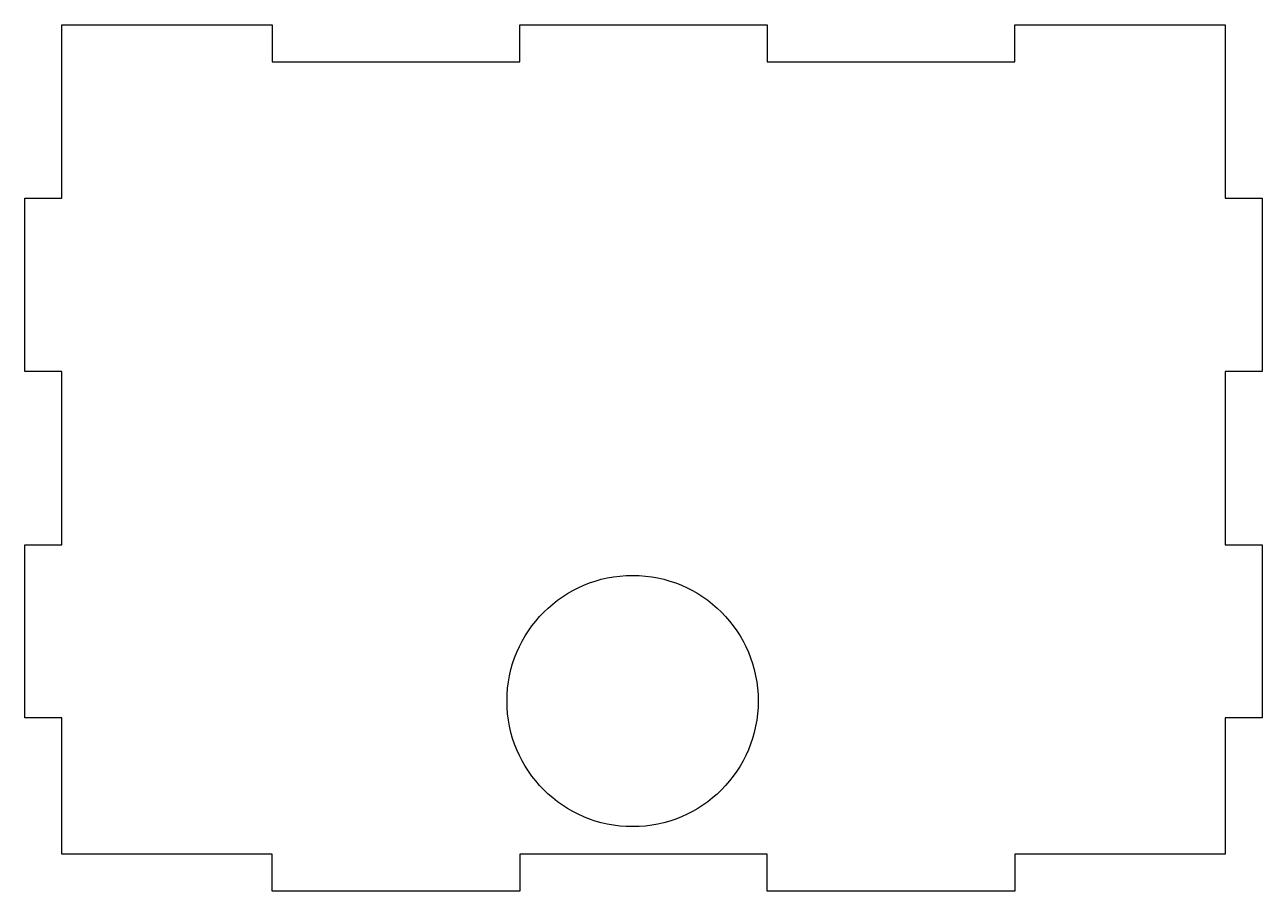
# Model space of a CAD drawing. Header units: millimetres. Extents: x 61 to 161, y 119 to 189.
import ezdxf

# ---------------------------------------------------------------- set-up
doc = ezdxf.new("R2010")
doc.units = ezdxf.units.MM
doc.layers.get('0').update_dxf_attribs({"linetype": 'CONTINUOUS'})

msp = doc.modelspace()

# ---------------------------------------------------------------- linework, layer by layer
msp.add_lwpolyline([(81.27, 189.15), (81.27, 186.15), (101.27, 186.15), (101.27, 189.15), (121.27, 189.15), (121.27, 186.15), (141.27, 186.15), (141.27, 189.15), (158.27, 189.15), (158.27, 175.15), (161.27, 175.15), (161.27, 161.15), (158.27, 161.15), (158.27, 147.15), (161.27, 147.15), (161.27, 133.15), (158.27, 133.15), (158.27, 122.15), (141.27, 122.15), (141.27, 119.15), (121.27, 119.15), (121.27, 122.15), (101.27, 122.15), (101.27, 119.15), (81.27, 119.15), (81.27, 122.15), (64.27, 122.15), (64.27, 133.15), (61.27, 133.15), (61.27, 147.15), (64.27, 147.15), (64.27, 161.15), (61.27, 161.15), (61.27, 175.15), (64.27, 175.15), (64.27, 189.15)], close=True)
msp.add_circle((110.39, 134.52), 10.15)

doc.saveas('drawing.dxf')
